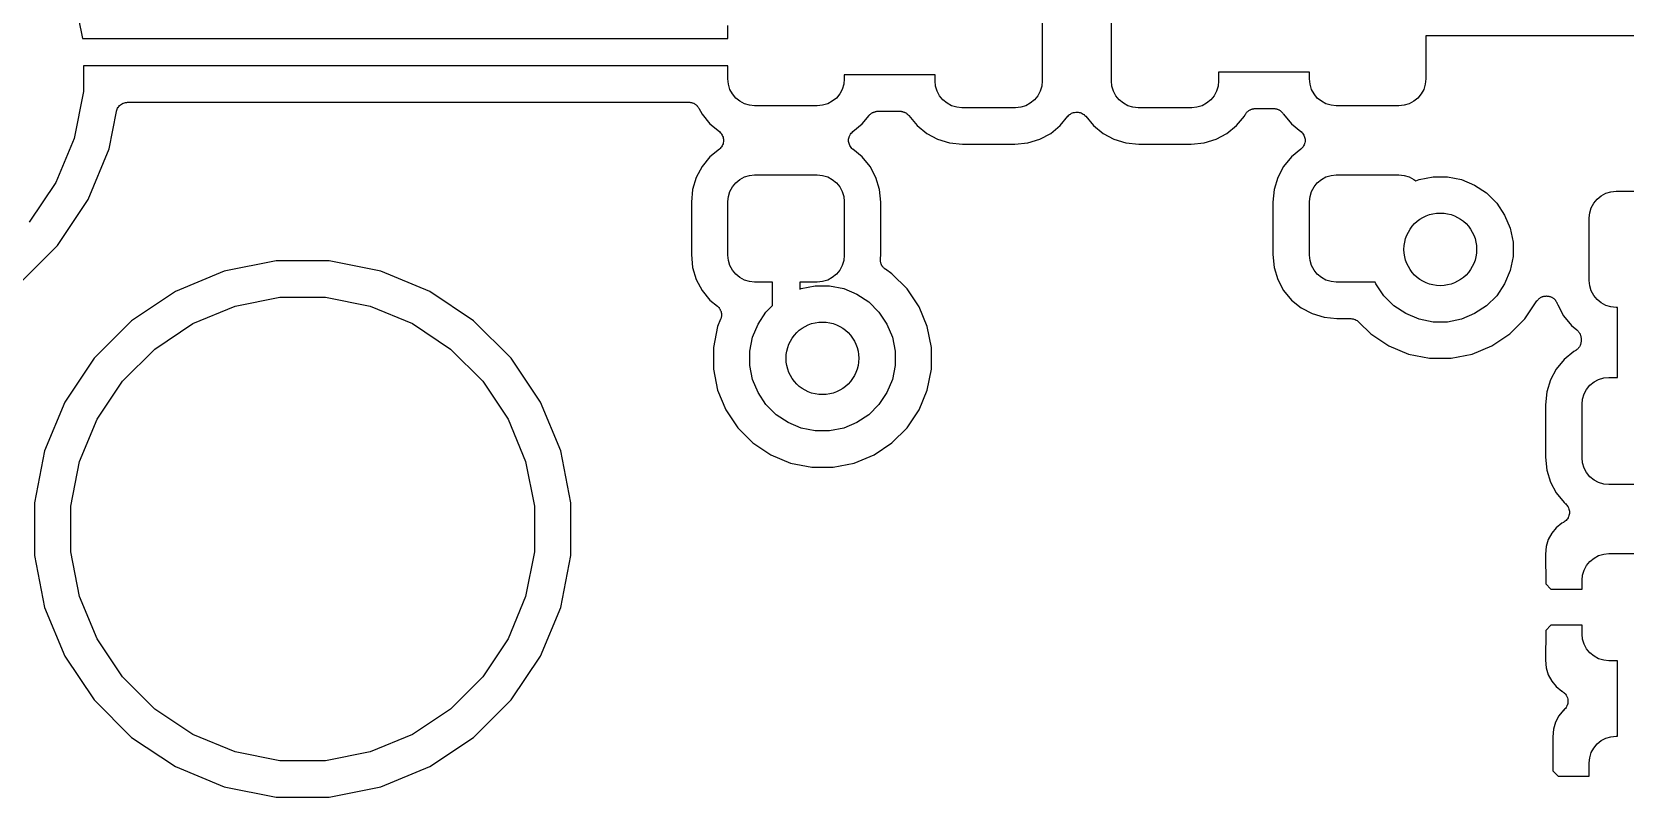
# Model space of a CAD drawing. Extents: x 113.2 to 188.8, y -123.8 to -78.2.
# Drawn here: x 119.55 to 128.32, y -114.62 to -110.4 of the extents above; entities that cross this region are included whole.
import ezdxf

# ---------------------------------------------------------------- set-up
doc = ezdxf.new("R2010")
doc.units = 0
doc.layers.add('BLACK', color=7, linetype='CONTINUOUS')

msp = doc.modelspace()

# ---------------------------------------------------------------- linework, layer by layer
at = {"layer": 'BLACK', "linetype": 'CONTINUOUS'}
for p, q in [((119.782, -110.211), (119.828, -110.44)), ((123.38, -110.44), (123.38, -110.367)), ((125.11, -110.328), (125.11, -110.672)), ((125.49, -110.672), (125.49, -110.328)), ((119.828, -110.44), (123.38, -110.44)), ((128.4, -110.425), (127.22, -110.425)), ((127.22, -110.425), (127.22, -110.662)), ((123.38, -110.59), (119.834, -110.59)), ((119.834, -110.59), (119.834, -110.731)), ((123.38, -110.662), (123.38, -110.59)), ((126.58, -110.625), (126.08, -110.625)), ((126.08, -110.625), (126.08, -110.672)), ((126.58, -110.662), (126.58, -110.625)), ((123.383, -110.691), (123.38, -110.662)), ((123.391, -110.719), (123.383, -110.691)), ((123.405, -110.744), (123.391, -110.719)), ((124.009, -110.719), (123.995, -110.744)), ((124.017, -110.691), (124.009, -110.719)), ((124.02, -110.662), (124.017, -110.691)), ((124.52, -110.64), (124.02, -110.64)), ((124.02, -110.64), (124.02, -110.662)), ((124.52, -110.672), (124.52, -110.64)), ((124.523, -110.701), (124.52, -110.672)), ((124.531, -110.729), (124.523, -110.701)), ((125.107, -110.701), (125.099, -110.729)), ((125.11, -110.672), (125.107, -110.701)), ((125.493, -110.701), (125.49, -110.672)), ((125.501, -110.729), (125.493, -110.701)), ((126.077, -110.701), (126.069, -110.729)), ((126.08, -110.672), (126.077, -110.701)), ((126.583, -110.691), (126.58, -110.662)), ((126.591, -110.719), (126.583, -110.691)), ((126.605, -110.744), (126.591, -110.719)), ((127.209, -110.719), (127.195, -110.744)), ((127.217, -110.691), (127.209, -110.719)), ((127.22, -110.662), (127.217, -110.691)), ((119.834, -110.731), (119.782, -110.989)), ((120.026, -110.817), (120.029, -110.813)), ((120.029, -110.813), (120.033, -110.808)), ((120.033, -110.808), (120.038, -110.804)), ((120.033, -110.808), (120.033, -110.808)), ((120.033, -110.808), (120.033, -110.808)), ((120.038, -110.804), (120.043, -110.801)), ((120.043, -110.8), (120.048, -110.797)), ((120.043, -110.801), (120.043, -110.8)), ((120.043, -110.8), (120.043, -110.8)), ((120.048, -110.797), (120.053, -110.795)), ((120.053, -110.795), (120.054, -110.795)), ((120.054, -110.795), (120.06, -110.793)), ((120.054, -110.795), (120.054, -110.795)), ((120.06, -110.793), (120.065, -110.791)), ((120.065, -110.791), (120.065, -110.791)), ((120.065, -110.791), (120.066, -110.791)), ((120.066, -110.791), (120.072, -110.791)), ((120.072, -110.791), (120.077, -110.79)), ((120.077, -110.79), (123.165, -110.79)), ((123.165, -110.79), (123.166, -110.79)), ((123.166, -110.79), (123.168, -110.79)), ((123.168, -110.79), (123.171, -110.79)), ((123.171, -110.79), (123.174, -110.791)), ((123.174, -110.791), (123.178, -110.791)), ((123.178, -110.791), (123.18, -110.792)), ((123.18, -110.792), (123.183, -110.793)), ((123.183, -110.793), (123.186, -110.794)), ((123.186, -110.794), (123.19, -110.795)), ((123.19, -110.795), (123.192, -110.796)), ((123.192, -110.796), (123.195, -110.797)), ((123.195, -110.797), (123.197, -110.799)), ((123.197, -110.799), (123.2, -110.801)), ((123.2, -110.801), (123.202, -110.803)), ((123.202, -110.803), (123.205, -110.804)), ((123.205, -110.804), (123.207, -110.807)), ((123.207, -110.807), (123.21, -110.809)), ((123.21, -110.809), (123.211, -110.811)), ((123.211, -110.811), (123.213, -110.813)), ((123.213, -110.813), (123.215, -110.816)), ((123.423, -110.767), (123.405, -110.744)), ((123.446, -110.785), (123.423, -110.767)), ((123.471, -110.799), (123.446, -110.785)), ((123.499, -110.807), (123.471, -110.799)), ((123.527, -110.81), (123.499, -110.807)), ((123.872, -110.81), (123.527, -110.81)), ((123.901, -110.807), (123.872, -110.81)), ((123.929, -110.799), (123.901, -110.807)), ((123.954, -110.785), (123.929, -110.799)), ((123.977, -110.767), (123.954, -110.785)), ((123.995, -110.744), (123.977, -110.767)), ((124.545, -110.754), (124.531, -110.729)), ((124.563, -110.777), (124.545, -110.754)), ((124.586, -110.795), (124.563, -110.777)), ((124.611, -110.809), (124.586, -110.795)), ((124.639, -110.817), (124.611, -110.809)), ((125.019, -110.809), (124.991, -110.817)), ((125.044, -110.795), (125.019, -110.809)), ((125.067, -110.777), (125.044, -110.795)), ((125.085, -110.754), (125.067, -110.777)), ((125.099, -110.729), (125.085, -110.754)), ((125.515, -110.754), (125.501, -110.729)), ((125.533, -110.777), (125.515, -110.754)), ((125.556, -110.795), (125.533, -110.777)), ((125.581, -110.809), (125.556, -110.795)), ((125.609, -110.817), (125.581, -110.809)), ((125.989, -110.809), (125.961, -110.817)), ((126.014, -110.795), (125.989, -110.809)), ((126.037, -110.777), (126.014, -110.795)), ((126.055, -110.754), (126.037, -110.777)), ((126.069, -110.729), (126.055, -110.754)), ((126.623, -110.767), (126.605, -110.744)), ((126.646, -110.785), (126.623, -110.767)), ((126.671, -110.799), (126.646, -110.785)), ((126.699, -110.807), (126.671, -110.799)), ((126.727, -110.81), (126.699, -110.807)), ((127.072, -110.81), (126.727, -110.81)), ((127.101, -110.807), (127.072, -110.81)), ((127.129, -110.799), (127.101, -110.807)), ((127.154, -110.785), (127.129, -110.799)), ((127.177, -110.767), (127.154, -110.785)), ((127.195, -110.744), (127.177, -110.767)), ((119.975, -111.047), (120.016, -110.841)), ((120.016, -110.84), (120.018, -110.834)), ((120.016, -110.841), (120.016, -110.84)), ((120.016, -110.84), (120.016, -110.84)), ((120.016, -110.84), (120.016, -110.84)), ((120.016, -110.84), (120.016, -110.84)), ((120.018, -110.834), (120.019, -110.828)), ((120.019, -110.828), (120.02, -110.828)), ((120.02, -110.828), (120.022, -110.823)), ((120.02, -110.828), (120.02, -110.828)), ((120.022, -110.823), (120.025, -110.818)), ((120.025, -110.818), (120.026, -110.817)), ((120.025, -110.818), (120.025, -110.818)), ((123.215, -110.816), (123.217, -110.818)), ((123.217, -110.818), (123.219, -110.821)), ((123.219, -110.821), (123.22, -110.823)), ((123.22, -110.823), (123.238, -110.856)), ((123.238, -110.856), (123.281, -110.909)), ((124.119, -110.909), (124.157, -110.863)), ((124.157, -110.862), (124.159, -110.86)), ((124.157, -110.863), (124.157, -110.862)), ((124.159, -110.86), (124.161, -110.858)), ((124.161, -110.858), (124.164, -110.856)), ((124.164, -110.856), (124.166, -110.854)), ((124.166, -110.854), (124.168, -110.852)), ((124.168, -110.852), (124.17, -110.851)), ((124.17, -110.851), (124.173, -110.849)), ((124.173, -110.849), (124.176, -110.847)), ((124.176, -110.847), (124.179, -110.846)), ((124.179, -110.846), (124.181, -110.845)), ((124.181, -110.845), (124.184, -110.844)), ((124.184, -110.844), (124.188, -110.843)), ((124.188, -110.843), (124.19, -110.842)), ((124.19, -110.842), (124.193, -110.841)), ((124.193, -110.841), (124.196, -110.841)), ((124.196, -110.841), (124.2, -110.84)), ((124.2, -110.84), (124.202, -110.84)), ((124.202, -110.84), (124.205, -110.84)), ((124.205, -110.84), (124.327, -110.84)), ((124.327, -110.84), (124.327, -110.84)), ((124.327, -110.84), (124.33, -110.84)), ((124.33, -110.84), (124.333, -110.84)), ((124.333, -110.84), (124.336, -110.841)), ((124.336, -110.841), (124.34, -110.841)), ((124.34, -110.841), (124.342, -110.842)), ((124.342, -110.842), (124.345, -110.843)), ((124.345, -110.843), (124.348, -110.844)), ((124.348, -110.844), (124.351, -110.845)), ((124.351, -110.845), (124.354, -110.846)), ((124.354, -110.846), (124.356, -110.847)), ((124.356, -110.847), (124.359, -110.849)), ((124.359, -110.849), (124.362, -110.851)), ((124.362, -110.851), (124.364, -110.853)), ((124.364, -110.853), (124.367, -110.854)), ((124.367, -110.854), (124.369, -110.857)), ((124.369, -110.857), (124.372, -110.859)), ((124.372, -110.859), (124.373, -110.861)), ((124.373, -110.861), (124.375, -110.863)), ((124.375, -110.863), (124.421, -110.919)), ((124.667, -110.82), (124.639, -110.817)), ((124.962, -110.82), (124.667, -110.82)), ((124.991, -110.817), (124.962, -110.82)), ((125.209, -110.919), (125.251, -110.867)), ((125.251, -110.867), (125.252, -110.867)), ((125.252, -110.866), (125.256, -110.862)), ((125.252, -110.867), (125.252, -110.866)), ((125.252, -110.867), (125.252, -110.867)), ((125.252, -110.867), (125.252, -110.867)), ((125.256, -110.862), (125.26, -110.858)), ((125.26, -110.858), (125.261, -110.858)), ((125.261, -110.858), (125.266, -110.855)), ((125.261, -110.858), (125.261, -110.858)), ((125.266, -110.855), (125.271, -110.851)), ((125.271, -110.851), (125.277, -110.849)), ((125.271, -110.851), (125.271, -110.851)), ((125.271, -110.851), (125.271, -110.851)), ((125.277, -110.849), (125.282, -110.847)), ((125.282, -110.847), (125.288, -110.846)), ((125.282, -110.847), (125.282, -110.847)), ((125.282, -110.847), (125.282, -110.847)), ((125.288, -110.846), (125.294, -110.844)), ((125.294, -110.844), (125.294, -110.844)), ((125.294, -110.844), (125.294, -110.844)), ((125.294, -110.844), (125.3, -110.844)), ((125.3, -110.844), (125.306, -110.844)), ((125.306, -110.844), (125.307, -110.844)), ((125.307, -110.844), (125.307, -110.844)), ((125.307, -110.844), (125.312, -110.846)), ((125.312, -110.846), (125.318, -110.847)), ((125.318, -110.847), (125.319, -110.847)), ((125.319, -110.847), (125.319, -110.847)), ((125.319, -110.847), (125.324, -110.849)), ((125.324, -110.849), (125.33, -110.852)), ((125.33, -110.852), (125.33, -110.852)), ((125.33, -110.852), (125.33, -110.852)), ((125.33, -110.852), (125.335, -110.855)), ((125.335, -110.855), (125.34, -110.858)), ((125.34, -110.858), (125.34, -110.859)), ((125.34, -110.859), (125.34, -110.859)), ((125.34, -110.859), (125.344, -110.863)), ((125.344, -110.863), (125.349, -110.867)), ((125.349, -110.867), (125.391, -110.919)), ((125.637, -110.82), (125.609, -110.817)), ((125.932, -110.82), (125.637, -110.82)), ((125.961, -110.817), (125.932, -110.82)), ((126.179, -110.919), (126.222, -110.866)), ((126.222, -110.866), (126.226, -110.858)), ((126.226, -110.858), (126.227, -110.857)), ((126.227, -110.857), (126.228, -110.855)), ((126.228, -110.855), (126.23, -110.853)), ((126.23, -110.853), (126.232, -110.85)), ((126.232, -110.85), (126.234, -110.847)), ((126.234, -110.847), (126.236, -110.845)), ((126.236, -110.845), (126.238, -110.843)), ((126.238, -110.843), (126.24, -110.841)), ((126.24, -110.841), (126.243, -110.839)), ((126.243, -110.839), (126.245, -110.837)), ((126.245, -110.837), (126.247, -110.836)), ((126.247, -110.836), (126.25, -110.834)), ((126.25, -110.834), (126.253, -110.832)), ((126.253, -110.832), (126.255, -110.831)), ((126.255, -110.831), (126.258, -110.83)), ((126.258, -110.83), (126.261, -110.829)), ((126.261, -110.829), (126.264, -110.828)), ((126.264, -110.828), (126.267, -110.827)), ((126.267, -110.827), (126.27, -110.826)), ((126.27, -110.826), (126.273, -110.826)), ((126.273, -110.826), (126.276, -110.825)), ((126.276, -110.825), (126.279, -110.825)), ((126.279, -110.825), (126.282, -110.825)), ((126.282, -110.825), (126.383, -110.825)), ((126.383, -110.825), (126.384, -110.825)), ((126.384, -110.825), (126.387, -110.825)), ((126.387, -110.825), (126.39, -110.825)), ((126.39, -110.825), (126.393, -110.826)), ((126.393, -110.826), (126.397, -110.826)), ((126.397, -110.826), (126.399, -110.827)), ((126.399, -110.827), (126.402, -110.828)), ((126.402, -110.828), (126.405, -110.829)), ((126.405, -110.829), (126.408, -110.83)), ((126.408, -110.83), (126.411, -110.831)), ((126.411, -110.831), (126.413, -110.832)), ((126.413, -110.832), (126.416, -110.834)), ((126.416, -110.834), (126.419, -110.836)), ((126.419, -110.836), (126.421, -110.838)), ((126.421, -110.838), (126.423, -110.839)), ((126.423, -110.839), (126.426, -110.842)), ((126.426, -110.842), (126.428, -110.844)), ((126.428, -110.844), (126.43, -110.846)), ((126.43, -110.846), (126.432, -110.848)), ((126.432, -110.848), (126.434, -110.851)), ((126.434, -110.851), (126.436, -110.853)), ((126.436, -110.853), (126.437, -110.855)), ((126.437, -110.855), (126.481, -110.909)), ((119.782, -110.989), (119.682, -111.232)), ((123.281, -110.909), (123.333, -110.951)), ((123.333, -110.951), (123.333, -110.952)), ((123.333, -110.952), (123.333, -110.952)), ((123.333, -110.952), (123.333, -110.952)), ((123.333, -110.952), (123.334, -110.952)), ((123.334, -110.952), (123.338, -110.956)), ((123.338, -110.956), (123.342, -110.96)), ((123.342, -110.96), (123.342, -110.961)), ((123.342, -110.961), (123.342, -110.961)), ((123.342, -110.961), (123.345, -110.966)), ((123.345, -110.966), (123.349, -110.971)), ((123.349, -110.971), (123.349, -110.971)), ((123.349, -110.971), (123.349, -110.971)), ((123.349, -110.971), (123.351, -110.977)), ((123.351, -110.977), (123.353, -110.982)), ((123.353, -110.982), (123.353, -110.982)), ((123.353, -110.982), (123.353, -110.982)), ((123.353, -110.982), (123.354, -110.988)), ((123.354, -110.988), (123.356, -110.994)), ((124.044, -110.993), (124.046, -110.987)), ((124.046, -110.987), (124.047, -110.982)), ((124.047, -110.981), (124.049, -110.976)), ((124.047, -110.982), (124.047, -110.981)), ((124.047, -110.981), (124.047, -110.981)), ((124.049, -110.976), (124.052, -110.97)), ((124.052, -110.97), (124.055, -110.965)), ((124.052, -110.97), (124.052, -110.97)), ((124.052, -110.97), (124.052, -110.97)), ((124.055, -110.965), (124.058, -110.96)), ((124.058, -110.96), (124.059, -110.96)), ((124.059, -110.96), (124.063, -110.956)), ((124.059, -110.96), (124.059, -110.96)), ((124.063, -110.956), (124.067, -110.951)), ((124.067, -110.951), (124.119, -110.909)), ((124.421, -110.919), (124.474, -110.962)), ((124.474, -110.962), (124.534, -110.994)), ((125.096, -110.994), (125.156, -110.962)), ((125.156, -110.962), (125.209, -110.919)), ((125.391, -110.919), (125.444, -110.962)), ((125.444, -110.962), (125.504, -110.994)), ((126.066, -110.994), (126.126, -110.962)), ((126.126, -110.962), (126.179, -110.919)), ((126.481, -110.909), (126.533, -110.951)), ((126.533, -110.951), (126.533, -110.952)), ((126.533, -110.952), (126.533, -110.952)), ((126.533, -110.952), (126.533, -110.952)), ((126.533, -110.952), (126.534, -110.952)), ((126.534, -110.952), (126.538, -110.956)), ((126.538, -110.956), (126.542, -110.96)), ((126.542, -110.96), (126.542, -110.961)), ((126.542, -110.961), (126.542, -110.961)), ((126.542, -110.961), (126.545, -110.966)), ((126.545, -110.966), (126.549, -110.971)), ((126.549, -110.971), (126.549, -110.971)), ((126.549, -110.971), (126.549, -110.971)), ((126.549, -110.971), (126.551, -110.977)), ((126.551, -110.977), (126.553, -110.982)), ((126.553, -110.982), (126.553, -110.982)), ((126.553, -110.982), (126.553, -110.982)), ((126.553, -110.982), (126.554, -110.988)), ((126.554, -110.988), (126.556, -110.994)), ((119.859, -111.326), (119.975, -111.047)), ((123.333, -111.049), (123.281, -111.091)), ((123.337, -111.044), (123.333, -111.049)), ((123.341, -111.04), (123.337, -111.044)), ((123.342, -111.04), (123.341, -111.04)), ((123.341, -111.04), (123.341, -111.04)), ((123.345, -111.035), (123.342, -111.04)), ((123.348, -111.03), (123.345, -111.035)), ((123.351, -111.024), (123.348, -111.03)), ((123.348, -111.03), (123.348, -111.03)), ((123.348, -111.03), (123.348, -111.03)), ((123.353, -111.019), (123.351, -111.024)), ((123.354, -111.013), (123.353, -111.018)), ((123.353, -111.018), (123.353, -111.019)), ((123.353, -111.019), (123.353, -111.019)), ((123.356, -111.007), (123.354, -111.013)), ((123.356, -110.994), (123.356, -110.994)), ((123.356, -110.994), (123.356, -110.994)), ((123.356, -110.994), (123.356, -111.001)), ((123.356, -111.001), (123.356, -111.006)), ((123.356, -111.006), (123.356, -111.007)), ((123.356, -111.007), (123.356, -111.007)), ((124.044, -110.994), (124.044, -110.993)), ((124.044, -110.993), (124.044, -110.993)), ((124.044, -111), (124.044, -110.994)), ((124.044, -111.006), (124.044, -111)), ((124.046, -111.012), (124.044, -111.006)), ((124.044, -111.006), (124.044, -111.006)), ((124.044, -111.006), (124.044, -111.006)), ((124.047, -111.018), (124.046, -111.012)), ((124.049, -111.023), (124.047, -111.018)), ((124.047, -111.018), (124.047, -111.018)), ((124.047, -111.018), (124.047, -111.018)), ((124.051, -111.029), (124.049, -111.023)), ((124.055, -111.034), (124.051, -111.029)), ((124.051, -111.029), (124.051, -111.029)), ((124.051, -111.029), (124.051, -111.029)), ((124.058, -111.039), (124.055, -111.034)), ((124.058, -111.04), (124.058, -111.039)), ((124.058, -111.039), (124.058, -111.039)), ((124.062, -111.044), (124.058, -111.04)), ((124.066, -111.048), (124.062, -111.044)), ((124.067, -111.048), (124.066, -111.048)), ((124.067, -111.049), (124.067, -111.048)), ((124.067, -111.048), (124.067, -111.048)), ((124.067, -111.048), (124.067, -111.048)), ((124.119, -111.091), (124.067, -111.049)), ((124.534, -110.994), (124.6, -111.014)), ((124.6, -111.014), (124.671, -111.021)), ((124.671, -111.021), (124.959, -111.021)), ((124.959, -111.021), (125.03, -111.014)), ((125.03, -111.014), (125.096, -110.994)), ((125.504, -110.994), (125.57, -111.014)), ((125.57, -111.014), (125.641, -111.021)), ((125.641, -111.021), (125.929, -111.021)), ((125.929, -111.021), (126, -111.014)), ((126, -111.014), (126.066, -110.994)), ((126.533, -111.049), (126.481, -111.091)), ((126.537, -111.044), (126.533, -111.049)), ((126.541, -111.04), (126.537, -111.044)), ((126.542, -111.04), (126.541, -111.04)), ((126.541, -111.04), (126.541, -111.04)), ((126.545, -111.035), (126.542, -111.04)), ((126.548, -111.03), (126.545, -111.035)), ((126.551, -111.024), (126.548, -111.03)), ((126.548, -111.03), (126.548, -111.03)), ((126.548, -111.03), (126.548, -111.03)), ((126.553, -111.019), (126.551, -111.024)), ((126.554, -111.013), (126.553, -111.018)), ((126.553, -111.018), (126.553, -111.019)), ((126.553, -111.019), (126.553, -111.019)), ((126.556, -111.007), (126.554, -111.013)), ((126.556, -110.994), (126.556, -110.994)), ((126.556, -110.994), (126.556, -110.994)), ((126.556, -110.994), (126.556, -111.001)), ((126.556, -111.001), (126.556, -111.006)), ((126.556, -111.006), (126.556, -111.007)), ((126.556, -111.007), (126.556, -111.007)), ((123.238, -111.144), (123.206, -111.204)), ((123.281, -111.091), (123.238, -111.144)), ((124.162, -111.144), (124.119, -111.091)), ((124.194, -111.204), (124.162, -111.144)), ((126.438, -111.144), (126.406, -111.204)), ((126.481, -111.091), (126.438, -111.144)), ((119.682, -111.232), (119.536, -111.45)), ((123.206, -111.204), (123.186, -111.27)), ((123.405, -111.256), (123.423, -111.233)), ((123.423, -111.233), (123.446, -111.215)), ((123.446, -111.215), (123.471, -111.201)), ((123.471, -111.201), (123.499, -111.193)), ((123.499, -111.193), (123.527, -111.19)), ((123.527, -111.19), (123.872, -111.19)), ((123.872, -111.19), (123.901, -111.193)), ((123.901, -111.193), (123.929, -111.201)), ((123.929, -111.201), (123.954, -111.215)), ((123.954, -111.215), (123.977, -111.233)), ((123.977, -111.233), (123.995, -111.256)), ((124.214, -111.27), (124.194, -111.204)), ((126.406, -111.204), (126.386, -111.27)), ((126.605, -111.256), (126.623, -111.233)), ((126.623, -111.233), (126.646, -111.215)), ((126.646, -111.215), (126.671, -111.201)), ((126.671, -111.201), (126.699, -111.193)), ((126.699, -111.193), (126.727, -111.19)), ((126.727, -111.19), (127.072, -111.19)), ((127.072, -111.19), (127.101, -111.193)), ((127.101, -111.193), (127.129, -111.201)), ((127.129, -111.201), (127.154, -111.215)), ((127.154, -111.215), (127.165, -111.223)), ((127.165, -111.223), (127.183, -111.215)), ((127.183, -111.215), (127.261, -111.2)), ((127.261, -111.2), (127.339, -111.2)), ((127.339, -111.2), (127.417, -111.215)), ((127.417, -111.215), (127.489, -111.246)), ((127.489, -111.246), (127.555, -111.289)), ((119.691, -111.578), (119.859, -111.326)), ((123.186, -111.27), (123.179, -111.341)), ((123.38, -111.337), (123.383, -111.309)), ((123.38, -111.632), (123.38, -111.337)), ((123.383, -111.309), (123.391, -111.281)), ((123.391, -111.281), (123.405, -111.256)), ((123.995, -111.256), (124.009, -111.281)), ((124.009, -111.281), (124.017, -111.309)), ((124.017, -111.309), (124.02, -111.337)), ((124.02, -111.337), (124.02, -111.632)), ((124.221, -111.341), (124.214, -111.27)), ((126.386, -111.27), (126.379, -111.341)), ((126.58, -111.337), (126.583, -111.309)), ((126.58, -111.632), (126.58, -111.337)), ((126.583, -111.309), (126.591, -111.281)), ((126.591, -111.281), (126.605, -111.256)), ((127.555, -111.289), (127.611, -111.345)), ((128.145, -111.346), (128.163, -111.323)), ((128.163, -111.323), (128.186, -111.305)), ((128.186, -111.305), (128.211, -111.291)), ((128.211, -111.291), (128.239, -111.283)), ((128.239, -111.283), (128.267, -111.28)), ((128.267, -111.28), (128.528, -111.28)), ((123.179, -111.341), (123.179, -111.629)), ((124.221, -111.629), (124.221, -111.341)), ((126.379, -111.341), (126.379, -111.629)), ((127.611, -111.345), (127.654, -111.411)), ((127.654, -111.411), (127.685, -111.483)), ((128.12, -111.427), (128.123, -111.399)), ((128.12, -111.772), (128.12, -111.427)), ((128.123, -111.399), (128.131, -111.371)), ((128.131, -111.371), (128.145, -111.346)), ((127.685, -111.483), (127.7, -111.561)), ((119.478, -111.791), (119.691, -111.578)), ((127.7, -111.561), (127.7, -111.639)), ((120.895, -111.664), (120.609, -111.72)), ((121.185, -111.664), (120.895, -111.664)), ((121.471, -111.72), (121.185, -111.664)), ((123.179, -111.629), (123.186, -111.7)), ((123.383, -111.661), (123.38, -111.632)), ((123.391, -111.689), (123.383, -111.661)), ((123.405, -111.714), (123.391, -111.689)), ((124.009, -111.689), (123.995, -111.714)), ((124.017, -111.661), (124.009, -111.689)), ((124.02, -111.632), (124.017, -111.661)), ((124.219, -111.652), (124.221, -111.629)), ((124.219, -111.654), (124.219, -111.652)), ((124.219, -111.657), (124.219, -111.654)), ((124.219, -111.661), (124.219, -111.657)), ((124.219, -111.664), (124.219, -111.661)), ((124.22, -111.667), (124.219, -111.664)), ((124.22, -111.669), (124.22, -111.667)), ((124.221, -111.673), (124.22, -111.669)), ((124.221, -111.676), (124.221, -111.673)), ((124.223, -111.679), (124.221, -111.676)), ((124.223, -111.681), (124.223, -111.679)), ((124.225, -111.684), (124.223, -111.681)), ((124.226, -111.687), (124.225, -111.684)), ((124.228, -111.69), (124.226, -111.687)), ((124.229, -111.692), (124.228, -111.69)), ((126.379, -111.629), (126.386, -111.7)), ((126.583, -111.661), (126.58, -111.632)), ((126.591, -111.689), (126.583, -111.661)), ((126.605, -111.714), (126.591, -111.689)), ((127.7, -111.639), (127.685, -111.717)), ((120.609, -111.72), (120.341, -111.832)), ((121.739, -111.832), (121.471, -111.72)), ((123.186, -111.7), (123.206, -111.766)), ((123.206, -111.766), (123.238, -111.826)), ((123.423, -111.737), (123.405, -111.714)), ((123.446, -111.755), (123.423, -111.737)), ((123.471, -111.769), (123.446, -111.755)), ((123.499, -111.777), (123.471, -111.769)), ((123.527, -111.78), (123.499, -111.777)), ((123.901, -111.777), (123.872, -111.78)), ((123.929, -111.769), (123.901, -111.777)), ((123.954, -111.755), (123.929, -111.769)), ((123.977, -111.737), (123.954, -111.755)), ((123.995, -111.714), (123.977, -111.737)), ((124.231, -111.695), (124.229, -111.692)), ((124.233, -111.697), (124.231, -111.695)), ((124.235, -111.699), (124.233, -111.697)), ((124.237, -111.702), (124.235, -111.699)), ((124.239, -111.704), (124.237, -111.702)), ((124.242, -111.706), (124.239, -111.704)), ((124.244, -111.708), (124.242, -111.706)), ((124.246, -111.71), (124.244, -111.708)), ((124.247, -111.71), (124.246, -111.71)), ((124.282, -111.734), (124.247, -111.71)), ((124.366, -111.818), (124.282, -111.734)), ((126.386, -111.7), (126.406, -111.766)), ((126.406, -111.766), (126.438, -111.826)), ((126.623, -111.737), (126.605, -111.714)), ((126.646, -111.755), (126.623, -111.737)), ((126.671, -111.769), (126.646, -111.755)), ((126.699, -111.777), (126.671, -111.769)), ((126.727, -111.78), (126.699, -111.777)), ((127.685, -111.717), (127.654, -111.789)), ((128.123, -111.801), (128.12, -111.772)), ((120.341, -111.832), (120.099, -111.993)), ((120.668, -111.913), (120.914, -111.864)), ((120.914, -111.864), (121.166, -111.864)), ((121.166, -111.864), (121.412, -111.913)), ((121.981, -111.993), (121.739, -111.832)), ((123.238, -111.826), (123.281, -111.879)), ((123.625, -111.78), (123.527, -111.78)), ((123.625, -111.909), (123.625, -111.78)), ((123.872, -111.78), (123.775, -111.78)), ((123.775, -111.78), (123.775, -111.819)), ((123.775, -111.819), (123.783, -111.815)), ((123.783, -111.815), (123.861, -111.8)), ((123.861, -111.8), (123.939, -111.8)), ((123.939, -111.8), (124.017, -111.815)), ((124.017, -111.815), (124.089, -111.846)), ((124.089, -111.846), (124.155, -111.889)), ((124.432, -111.916), (124.366, -111.818)), ((126.438, -111.826), (126.481, -111.879)), ((126.942, -111.78), (126.727, -111.78)), ((126.946, -111.789), (126.942, -111.78)), ((126.989, -111.855), (126.946, -111.789)), ((127.045, -111.911), (126.989, -111.855)), ((127.611, -111.855), (127.555, -111.911)), ((127.654, -111.789), (127.611, -111.855)), ((127.85, -111.867), (127.852, -111.865)), ((127.852, -111.865), (127.855, -111.864)), ((127.855, -111.864), (127.858, -111.862)), ((127.858, -111.862), (127.861, -111.861)), ((127.861, -111.861), (127.863, -111.86)), ((127.863, -111.86), (127.866, -111.859)), ((127.866, -111.859), (127.869, -111.858)), ((127.869, -111.858), (127.872, -111.857)), ((127.872, -111.857), (127.875, -111.857)), ((127.875, -111.857), (127.878, -111.857)), ((127.878, -111.857), (127.881, -111.857)), ((127.881, -111.857), (127.885, -111.856)), ((127.885, -111.856), (127.887, -111.857)), ((127.887, -111.857), (127.89, -111.857)), ((127.89, -111.857), (127.894, -111.857)), ((127.894, -111.857), (127.897, -111.858)), ((127.897, -111.858), (127.9, -111.859)), ((127.9, -111.859), (127.902, -111.859)), ((127.902, -111.859), (127.905, -111.86)), ((127.905, -111.86), (127.908, -111.861)), ((127.908, -111.861), (127.911, -111.863)), ((127.911, -111.863), (127.914, -111.864)), ((127.914, -111.864), (127.916, -111.866)), ((127.916, -111.866), (127.919, -111.867)), ((128.131, -111.829), (128.123, -111.801)), ((128.145, -111.854), (128.131, -111.829)), ((128.163, -111.877), (128.145, -111.854)), ((120.435, -112.009), (120.668, -111.913)), ((121.412, -111.913), (121.645, -112.009)), ((123.281, -111.879), (123.322, -111.912)), ((123.322, -111.912), (123.322, -111.913)), ((123.322, -111.913), (123.324, -111.915)), ((123.324, -111.915), (123.326, -111.916)), ((123.326, -111.916), (123.328, -111.919)), ((123.328, -111.919), (123.331, -111.921)), ((123.331, -111.921), (123.332, -111.924)), ((123.332, -111.924), (123.334, -111.926)), ((123.334, -111.926), (123.336, -111.929)), ((123.336, -111.929), (123.337, -111.932)), ((123.337, -111.932), (123.338, -111.934)), ((123.338, -111.934), (123.34, -111.937)), ((123.34, -111.937), (123.341, -111.94)), ((123.341, -111.94), (123.342, -111.943)), ((123.342, -111.943), (123.343, -111.946)), ((123.343, -111.946), (123.343, -111.949)), ((123.343, -111.949), (123.344, -111.952)), ((123.344, -111.952), (123.344, -111.955)), ((123.546, -112.011), (123.589, -111.945)), ((123.589, -111.945), (123.625, -111.909)), ((124.155, -111.889), (124.211, -111.945)), ((124.211, -111.945), (124.254, -112.011)), ((124.477, -112.025), (124.432, -111.916)), ((126.481, -111.879), (126.534, -111.922)), ((126.534, -111.922), (126.594, -111.954)), ((126.594, -111.954), (126.66, -111.974)), ((127.111, -111.954), (127.045, -111.911)), ((127.183, -111.985), (127.111, -111.954)), ((127.489, -111.954), (127.417, -111.985)), ((127.555, -111.911), (127.489, -111.954)), ((127.766, -111.982), (127.832, -111.884)), ((127.832, -111.884), (127.834, -111.881)), ((127.832, -111.884), (127.832, -111.884)), ((127.834, -111.881), (127.836, -111.879)), ((127.836, -111.879), (127.838, -111.877)), ((127.838, -111.877), (127.84, -111.874)), ((127.84, -111.874), (127.842, -111.872)), ((127.842, -111.872), (127.844, -111.87)), ((127.844, -111.87), (127.847, -111.869)), ((127.847, -111.869), (127.85, -111.867)), ((127.919, -111.867), (127.921, -111.869)), ((127.921, -111.869), (127.924, -111.871)), ((127.924, -111.871), (127.926, -111.873)), ((127.926, -111.873), (127.929, -111.875)), ((127.929, -111.875), (127.931, -111.877)), ((127.931, -111.877), (127.933, -111.879)), ((127.933, -111.879), (127.934, -111.882)), ((127.934, -111.882), (127.936, -111.885)), ((127.936, -111.885), (127.938, -111.887)), ((127.938, -111.887), (127.939, -111.89)), ((127.939, -111.89), (127.941, -111.893)), ((127.941, -111.893), (127.942, -111.895)), ((127.942, -111.895), (127.943, -111.898)), ((127.943, -111.898), (127.944, -111.901)), ((127.944, -111.901), (127.946, -111.906)), ((127.946, -111.906), (127.978, -111.966)), ((128.186, -111.895), (128.163, -111.877)), ((128.211, -111.909), (128.186, -111.895)), ((128.239, -111.917), (128.211, -111.909)), ((128.267, -111.92), (128.239, -111.917)), ((128.275, -111.92), (128.267, -111.92)), ((128.275, -112.305), (128.275, -111.92)), ((120.099, -111.993), (119.893, -112.199)), ((120.226, -112.149), (120.435, -112.009)), ((121.645, -112.009), (121.854, -112.149)), ((122.187, -112.199), (121.981, -111.993)), ((123.323, -112.025), (123.3, -112.141)), ((123.34, -111.985), (123.323, -112.025)), ((123.341, -111.982), (123.34, -111.985)), ((123.342, -111.979), (123.341, -111.982)), ((123.343, -111.973), (123.342, -111.976)), ((123.342, -111.976), (123.342, -111.979)), ((123.344, -111.97), (123.343, -111.973)), ((123.344, -111.955), (123.344, -111.958)), ((123.344, -111.958), (123.345, -111.961)), ((123.345, -111.961), (123.344, -111.964)), ((123.344, -111.964), (123.344, -111.967)), ((123.344, -111.967), (123.344, -111.97)), ((123.515, -112.083), (123.546, -112.011)), ((124.254, -112.011), (124.285, -112.083)), ((124.5, -112.141), (124.477, -112.025)), ((126.66, -111.974), (126.731, -111.981)), ((126.731, -111.981), (126.807, -111.981)), ((126.807, -111.981), (126.807, -111.981)), ((126.807, -111.981), (126.807, -111.981)), ((126.807, -111.981), (126.807, -111.981)), ((126.807, -111.981), (126.808, -111.981)), ((126.808, -111.981), (126.813, -111.982)), ((126.813, -111.982), (126.819, -111.983)), ((126.819, -111.983), (126.819, -111.983)), ((126.819, -111.983), (126.82, -111.983)), ((126.82, -111.983), (126.825, -111.984)), ((126.825, -111.984), (126.831, -111.986)), ((126.831, -111.986), (126.831, -111.986)), ((126.831, -111.986), (126.831, -111.986)), ((126.831, -111.986), (126.837, -111.989)), ((126.837, -111.989), (126.842, -111.992)), ((126.842, -111.992), (126.842, -111.992)), ((126.842, -111.992), (126.842, -111.992)), ((126.842, -111.992), (126.847, -111.996)), ((126.847, -111.996), (126.851, -112)), ((126.851, -112), (126.918, -112.066)), ((127.261, -112), (127.183, -111.985)), ((127.339, -112), (127.261, -112)), ((127.417, -111.985), (127.339, -112)), ((127.682, -112.066), (127.766, -111.982)), ((127.978, -111.966), (128.021, -112.019)), ((128.021, -112.019), (128.052, -112.044)), ((123.5, -112.161), (123.515, -112.083)), ((124.285, -112.083), (124.3, -112.161)), ((126.918, -112.066), (127.016, -112.132)), ((127.584, -112.132), (127.682, -112.066)), ((128.052, -112.044), (128.053, -112.045)), ((128.053, -112.045), (128.055, -112.047)), ((128.055, -112.047), (128.057, -112.049)), ((128.057, -112.049), (128.059, -112.051)), ((128.059, -112.051), (128.061, -112.054)), ((128.061, -112.054), (128.063, -112.056)), ((128.063, -112.056), (128.064, -112.058)), ((128.064, -112.058), (128.066, -112.061)), ((128.066, -112.061), (128.068, -112.064)), ((128.068, -112.064), (128.069, -112.066)), ((128.069, -112.066), (128.07, -112.069)), ((128.07, -112.128), (128.069, -112.13)), ((128.07, -112.069), (128.071, -112.072)), ((128.071, -112.125), (128.07, -112.128)), ((128.071, -112.072), (128.072, -112.075)), ((128.072, -112.122), (128.071, -112.125)), ((128.072, -112.075), (128.073, -112.078)), ((128.073, -112.119), (128.072, -112.122)), ((128.073, -112.078), (128.074, -112.081)), ((128.074, -112.116), (128.073, -112.119)), ((128.074, -112.081), (128.074, -112.084)), ((128.074, -112.084), (128.075, -112.087)), ((128.075, -112.11), (128.074, -112.113)), ((128.074, -112.113), (128.074, -112.116)), ((128.075, -112.087), (128.075, -112.09)), ((128.075, -112.09), (128.075, -112.093)), ((128.075, -112.093), (128.075, -112.103)), ((128.075, -112.103), (128.075, -112.104)), ((128.075, -112.104), (128.075, -112.107)), ((128.075, -112.107), (128.075, -112.11)), ((119.893, -112.199), (119.732, -112.441)), ((120.049, -112.326), (120.226, -112.149)), ((121.854, -112.149), (122.031, -112.326)), ((122.348, -112.441), (122.187, -112.199)), ((123.3, -112.141), (123.3, -112.259)), ((123.5, -112.239), (123.5, -112.161)), ((124.3, -112.161), (124.3, -112.239)), ((124.5, -112.259), (124.5, -112.141)), ((127.016, -112.132), (127.125, -112.177)), ((127.125, -112.177), (127.241, -112.2)), ((127.241, -112.2), (127.359, -112.2)), ((127.359, -112.2), (127.475, -112.177)), ((127.475, -112.177), (127.584, -112.132)), ((127.981, -112.206), (127.938, -112.259)), ((128.034, -112.163), (127.981, -112.206)), ((128.042, -112.159), (128.034, -112.163)), ((128.044, -112.157), (128.042, -112.159)), ((128.047, -112.156), (128.044, -112.157)), ((128.049, -112.154), (128.047, -112.156)), ((128.052, -112.152), (128.049, -112.154)), ((128.054, -112.15), (128.052, -112.152)), ((128.056, -112.148), (128.054, -112.15)), ((128.058, -112.145), (128.056, -112.148)), ((128.061, -112.143), (128.058, -112.145)), ((128.062, -112.141), (128.061, -112.143)), ((128.064, -112.139), (128.062, -112.141)), ((128.066, -112.136), (128.064, -112.139)), ((128.068, -112.133), (128.066, -112.136)), ((128.069, -112.13), (128.068, -112.133)), ((123.3, -112.259), (123.323, -112.375)), ((123.515, -112.317), (123.5, -112.239)), ((124.3, -112.239), (124.285, -112.317)), ((124.477, -112.375), (124.5, -112.259)), ((127.938, -112.259), (127.906, -112.319)), ((128.199, -112.308), (128.227, -112.305)), ((128.227, -112.305), (128.275, -112.305)), ((119.909, -112.535), (120.049, -112.326)), ((122.031, -112.326), (122.171, -112.535)), ((123.323, -112.375), (123.368, -112.484)), ((123.546, -112.389), (123.515, -112.317)), ((123.589, -112.455), (123.546, -112.389)), ((124.254, -112.389), (124.211, -112.455)), ((124.285, -112.317), (124.254, -112.389)), ((124.432, -112.484), (124.477, -112.375)), ((127.886, -112.385), (127.879, -112.456)), ((127.906, -112.319), (127.886, -112.385)), ((128.091, -112.396), (128.105, -112.371)), ((128.105, -112.371), (128.123, -112.348)), ((128.123, -112.348), (128.146, -112.33)), ((128.146, -112.33), (128.171, -112.316)), ((128.171, -112.316), (128.199, -112.308)), ((119.732, -112.441), (119.62, -112.709)), ((122.46, -112.709), (122.348, -112.441)), ((123.645, -112.511), (123.589, -112.455)), ((124.211, -112.455), (124.155, -112.511)), ((127.879, -112.456), (127.879, -112.744)), ((128.08, -112.453), (128.083, -112.424)), ((128.08, -112.747), (128.08, -112.453)), ((128.083, -112.424), (128.091, -112.396)), ((119.813, -112.768), (119.909, -112.535)), ((122.171, -112.535), (122.267, -112.768)), ((123.368, -112.484), (123.434, -112.582)), ((123.711, -112.554), (123.645, -112.511)), ((123.783, -112.585), (123.711, -112.554)), ((124.089, -112.554), (124.017, -112.585)), ((124.155, -112.511), (124.089, -112.554)), ((124.366, -112.582), (124.432, -112.484)), ((123.434, -112.582), (123.518, -112.666)), ((123.861, -112.6), (123.783, -112.585)), ((123.939, -112.6), (123.861, -112.6)), ((124.017, -112.585), (123.939, -112.6)), ((124.282, -112.666), (124.366, -112.582)), ((119.62, -112.709), (119.564, -112.995)), ((122.516, -112.995), (122.46, -112.709)), ((123.518, -112.666), (123.616, -112.732)), ((123.616, -112.732), (123.725, -112.777)), ((124.075, -112.777), (124.184, -112.732)), ((124.184, -112.732), (124.282, -112.666)), ((119.764, -113.014), (119.813, -112.768)), ((122.267, -112.768), (122.316, -113.014)), ((123.725, -112.777), (123.841, -112.8)), ((123.841, -112.8), (123.959, -112.8)), ((123.959, -112.8), (124.075, -112.777)), ((127.879, -112.744), (127.886, -112.815)), ((127.886, -112.815), (127.906, -112.881)), ((128.083, -112.776), (128.08, -112.747)), ((128.091, -112.804), (128.083, -112.776)), ((128.105, -112.829), (128.091, -112.804)), ((128.123, -112.852), (128.105, -112.829)), ((127.906, -112.881), (127.938, -112.941)), ((128.146, -112.87), (128.123, -112.852)), ((128.171, -112.884), (128.146, -112.87)), ((128.199, -112.892), (128.171, -112.884)), ((128.227, -112.895), (128.199, -112.892)), ((128.572, -112.895), (128.227, -112.895)), ((119.564, -112.995), (119.564, -113.285)), ((122.516, -113.285), (122.516, -112.995)), ((127.938, -112.941), (127.981, -112.994)), ((127.981, -112.994), (127.987, -112.999)), ((127.987, -112.999), (127.988, -112.999)), ((127.988, -112.999), (127.988, -112.999)), ((127.988, -112.999), (127.988, -113)), ((127.988, -113), (127.988, -113)), ((127.988, -113), (127.992, -113.004)), ((127.992, -113.004), (127.997, -113.008)), ((119.764, -113.266), (119.764, -113.014)), ((122.316, -113.014), (122.316, -113.266)), ((127.992, -113.092), (127.987, -113.096)), ((127.996, -113.088), (127.992, -113.092)), ((127.999, -113.083), (127.996, -113.088)), ((127.996, -113.088), (127.996, -113.088)), ((127.996, -113.088), (127.996, -113.088)), ((127.997, -113.008), (127.997, -113.008)), ((127.997, -113.008), (127.997, -113.008)), ((127.997, -113.008), (128, -113.014)), ((128.003, -113.078), (127.999, -113.083)), ((128, -113.014), (128.003, -113.018)), ((128.003, -113.018), (128.003, -113.019)), ((128.003, -113.019), (128.003, -113.019)), ((128.003, -113.019), (128.006, -113.024)), ((128.005, -113.072), (128.003, -113.077)), ((128.003, -113.077), (128.003, -113.078)), ((128.003, -113.078), (128.003, -113.078)), ((128.008, -113.066), (128.005, -113.072)), ((128.006, -113.024), (128.008, -113.03)), ((128.008, -113.03), (128.008, -113.03)), ((128.008, -113.03), (128.008, -113.03)), ((128.008, -113.03), (128.009, -113.036)), ((128.009, -113.06), (128.008, -113.066)), ((128.008, -113.066), (128.008, -113.066)), ((128.008, -113.066), (128.008, -113.066)), ((128.009, -113.036), (128.01, -113.042)), ((128.01, -113.054), (128.009, -113.06)), ((128.01, -113.042), (128.01, -113.042)), ((128.01, -113.042), (128.01, -113.042)), ((128.01, -113.042), (128.01, -113.048)), ((128.01, -113.048), (128.01, -113.054)), ((128.01, -113.054), (128.01, -113.054)), ((128.01, -113.054), (128.01, -113.054)), ((127.913, -113.163), (127.894, -113.198)), ((127.938, -113.133), (127.913, -113.163)), ((127.968, -113.108), (127.938, -113.133)), ((127.977, -113.103), (127.968, -113.108)), ((127.982, -113.1), (127.977, -113.103)), ((127.987, -113.097), (127.982, -113.1)), ((127.987, -113.096), (127.987, -113.096)), ((127.987, -113.096), (127.987, -113.097)), ((119.813, -113.512), (119.764, -113.266)), ((122.316, -113.266), (122.267, -113.512)), ((127.883, -113.236), (127.879, -113.278)), ((127.894, -113.198), (127.883, -113.236)), ((119.564, -113.285), (119.62, -113.571)), ((122.46, -113.571), (122.516, -113.285)), ((127.879, -113.278), (127.88, -113.441)), ((128.091, -113.366), (128.105, -113.341)), ((128.105, -113.341), (128.123, -113.318)), ((128.123, -113.318), (128.146, -113.3)), ((128.146, -113.3), (128.171, -113.286)), ((128.171, -113.286), (128.199, -113.278)), ((128.199, -113.278), (128.227, -113.275)), ((128.227, -113.275), (128.572, -113.275)), ((127.88, -113.441), (127.909, -113.47)), ((128.08, -113.422), (128.083, -113.394)), ((128.08, -113.47), (128.08, -113.422)), ((128.083, -113.394), (128.091, -113.366)), ((119.909, -113.745), (119.813, -113.512)), ((122.267, -113.512), (122.171, -113.745)), ((127.909, -113.47), (128.08, -113.47)), ((119.62, -113.571), (119.732, -113.839)), ((122.348, -113.839), (122.46, -113.571)), ((127.88, -113.699), (127.879, -113.862)), ((127.909, -113.67), (127.88, -113.699)), ((128.08, -113.67), (127.909, -113.67)), ((128.08, -113.718), (128.08, -113.67)), ((120.049, -113.954), (119.909, -113.745)), ((122.171, -113.745), (122.031, -113.954)), ((128.083, -113.746), (128.08, -113.718)), ((128.091, -113.774), (128.083, -113.746)), ((128.105, -113.799), (128.091, -113.774)), ((119.732, -113.839), (119.893, -114.081)), ((122.187, -114.081), (122.348, -113.839)), ((127.879, -113.862), (127.883, -113.904)), ((128.123, -113.822), (128.105, -113.799)), ((128.146, -113.84), (128.123, -113.822)), ((128.171, -113.854), (128.146, -113.84)), ((128.199, -113.862), (128.171, -113.854)), ((128.227, -113.865), (128.199, -113.862)), ((128.275, -113.865), (128.227, -113.865)), ((128.275, -114.28), (128.275, -113.865)), ((120.226, -114.131), (120.049, -113.954)), ((122.031, -113.954), (121.854, -114.131)), ((127.883, -113.904), (127.894, -113.942)), ((127.894, -113.942), (127.913, -113.977)), ((127.913, -113.977), (127.938, -114.007)), ((127.938, -114.007), (127.968, -114.032)), ((127.968, -114.032), (127.969, -114.033)), ((127.969, -114.033), (127.97, -114.033)), ((127.97, -114.033), (127.97, -114.033)), ((127.97, -114.033), (127.97, -114.033)), ((127.97, -114.033), (127.97, -114.033)), ((127.97, -114.033), (127.975, -114.036)), ((127.975, -114.036), (127.98, -114.04)), ((127.98, -114.04), (127.98, -114.04)), ((127.98, -114.04), (127.98, -114.04)), ((127.98, -114.04), (127.984, -114.044)), ((127.984, -114.044), (127.988, -114.048)), ((127.988, -114.048), (127.989, -114.049)), ((127.989, -114.049), (127.989, -114.049)), ((127.989, -114.049), (127.992, -114.054)), ((127.992, -114.054), (127.995, -114.059)), ((119.893, -114.081), (120.099, -114.287)), ((120.435, -114.271), (120.226, -114.131)), ((121.854, -114.131), (121.645, -114.271)), ((121.981, -114.287), (122.187, -114.081)), ((127.978, -114.138), (127.953, -114.168)), ((127.979, -114.137), (127.978, -114.138)), ((127.984, -114.132), (127.979, -114.137)), ((127.988, -114.128), (127.984, -114.132)), ((127.992, -114.123), (127.988, -114.128)), ((127.988, -114.128), (127.988, -114.128)), ((127.988, -114.128), (127.988, -114.128)), ((127.995, -114.118), (127.992, -114.123)), ((127.995, -114.059), (127.995, -114.059)), ((127.995, -114.059), (127.995, -114.059)), ((127.995, -114.059), (127.998, -114.065)), ((127.997, -114.112), (127.995, -114.118)), ((127.995, -114.118), (127.995, -114.118)), ((127.995, -114.118), (127.995, -114.118)), ((128, -114.107), (127.997, -114.112)), ((127.998, -114.065), (128, -114.07)), ((128, -114.07), (128, -114.07)), ((128, -114.07), (128, -114.07)), ((128, -114.07), (128.001, -114.076)), ((128.001, -114.101), (128, -114.106)), ((128, -114.106), (128, -114.107)), ((128, -114.107), (128, -114.107)), ((128.001, -114.076), (128.002, -114.082)), ((128.002, -114.095), (128.001, -114.101)), ((128.002, -114.082), (128.002, -114.082)), ((128.002, -114.082), (128.002, -114.082)), ((128.002, -114.082), (128.002, -114.088)), ((128.002, -114.088), (128.002, -114.094)), ((128.002, -114.094), (128.002, -114.095)), ((128.002, -114.095), (128.002, -114.095)), ((127.934, -114.203), (127.923, -114.241)), ((127.953, -114.168), (127.934, -114.203)), ((120.099, -114.287), (120.341, -114.448)), ((120.668, -114.367), (120.435, -114.271)), ((121.645, -114.271), (121.412, -114.367)), ((121.739, -114.448), (121.981, -114.287)), ((127.923, -114.241), (127.919, -114.283)), ((127.919, -114.283), (127.92, -114.471)), ((128.163, -114.323), (128.186, -114.305)), ((128.186, -114.305), (128.211, -114.291)), ((128.211, -114.291), (128.239, -114.283)), ((128.239, -114.283), (128.267, -114.28)), ((128.267, -114.28), (128.275, -114.28)), ((120.914, -114.416), (120.668, -114.367)), ((121.412, -114.367), (121.166, -114.416)), ((128.12, -114.427), (128.123, -114.399)), ((128.123, -114.399), (128.131, -114.371)), ((128.131, -114.371), (128.145, -114.346)), ((128.145, -114.346), (128.163, -114.323)), ((120.341, -114.448), (120.609, -114.56)), ((121.166, -114.416), (120.914, -114.416)), ((121.471, -114.56), (121.739, -114.448)), ((127.92, -114.471), (127.949, -114.5)), ((128.12, -114.5), (128.12, -114.427)), ((120.609, -114.56), (120.895, -114.616)), ((121.185, -114.616), (121.471, -114.56)), ((127.949, -114.5), (128.12, -114.5)), ((120.895, -114.616), (121.185, -114.616))]:
    msp.add_line(p, q, dxfattribs=at)
at = {"layer": 'BLACK'}
for centre in [(127.3, -111.6), (123.9, -112.2)]:
    msp.add_circle(centre, 0.2, dxfattribs=at)

doc.saveas('drawing.dxf')
